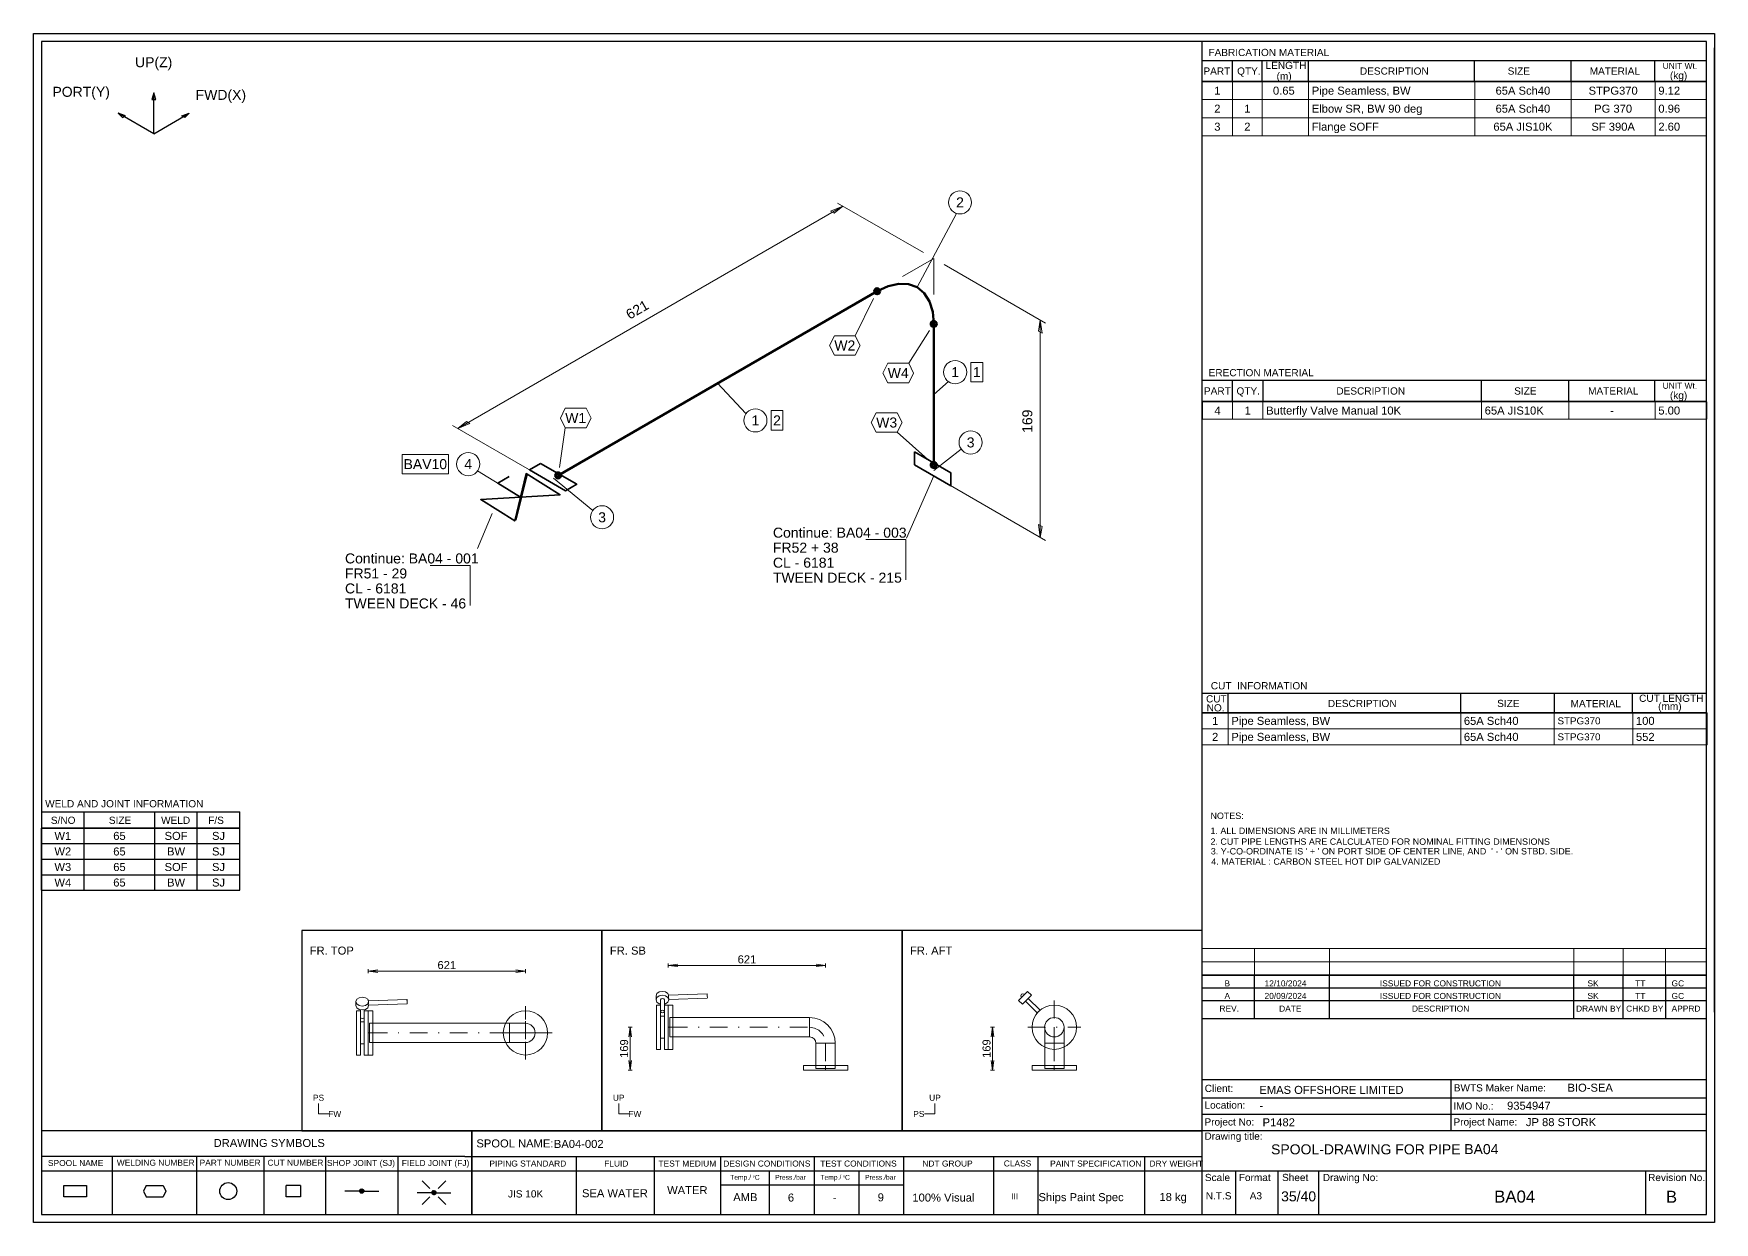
# Model space of a CAD drawing. Header units: millimetres. Extents: x 0 to 420, y 0 to 297.
import ezdxf
from ezdxf.enums import TextEntityAlignment as Align

# ---------------------------------------------------------------- set-up
doc = ezdxf.new("R2010")
doc.units = ezdxf.units.MM
doc.linetypes.add('DOTTED_DASHED5', pattern=[10.0001, 4.444489, -2.666693, 0.222224, -2.666693])
doc.linetypes.add('DOTTED_DASHED6', pattern=[9.99994, 4.444418, -2.666651, 0.222221, -2.666651])
for name, color, linetype in [('FramesFromTables', 40, 'Continuous'), ('I_Coordinates', 11, 'Continuous'), ('I_CutNumbers', 10, 'Continuous'), ('I_Dimensions', 4, 'Continuous'), ('I_OtherComponents', 2, 'Continuous'), ('I_PartNumbers', 9, 'Continuous'), ('I_Pipes', 1, 'Continuous'), ('I_Tags', 8, 'Continuous'), ('SymbolsOnDrawingSheet', 1, 'Continuous'), ('TextFromTables', 2, 'Continuous'), ('TextFromTextBoxes', 2, 'Continuous')]:
    doc.layers.add(name, color=color, linetype=linetype)
doc.styles.add('Cadmatic Default Text', font='arial.ttf')

# ---------------------------------------------------------------- blocks, each defined once
blk = doc.blocks.new('BA01728716443_BOM_4')
at = {"layer": 'FramesFromTables', "linetype": 'ByBlock', "lineweight": 18}
for p, q in [((292, 285), (418, 285)), ((292, 271.5), (292, 285)), ((292, 271.5), (292, 285)), ((299.6, 271.5), (299.6, 285)), ((299.6, 271.5), (299.6, 285)), ((307, 271.5), (307, 285)), ((307, 271.5), (307, 285)), ((318.6, 271.5), (318.6, 285)), ((318.6, 271.5), (318.6, 285)), ((360.1, 271.5), (360.1, 285)), ((360.1, 271.5), (360.1, 285)), ((384.2, 271.5), (384.2, 285)), ((384.2, 271.5), (384.2, 285)), ((405.2, 271.5), (405.2, 285)), ((405.2, 271.5), (405.2, 285)), ((418, 271.5), (418, 285)), ((292, 280.5), (418, 280.5)), ((292, 276), (418, 276)), ((292, 205), (418.1, 205)), ((292, 200.67), (292, 205)), ((292.1, 200.67), (292.1, 205)), ((299.6, 200.67), (299.6, 205)), ((299.6, 200.67), (299.6, 205)), ((307.2, 200.67), (307.2, 205)), ((307.2, 200.67), (307.2, 205)), ((361.8, 200.67), (361.8, 205)), ((361.8, 200.67), (361.8, 205)), ((383.6, 200.67), (383.6, 205)), ((383.6, 200.67), (383.6, 205)), ((405.2, 200.67), (405.2, 205)), ((405.2, 200.67), (405.2, 205)), ((418, 200.67), (418, 205)), ((292, 127.3), (418.2, 127.3)), ((292, 119.3), (292, 127.3)), ((292, 119.3), (292, 127.3)), ((298.5, 119.3), (298.5, 127.3)), ((298.5, 119.3), (298.5, 127.3)), ((356.6, 119.3), (356.6, 127.3)), ((356.6, 119.3), (356.6, 127.3)), ((380, 119.3), (380, 127.3)), ((380, 119.3), (380, 127.3)), ((399.6, 119.3), (399.6, 127.3)), ((399.6, 119.3), (399.6, 127.3)), ((418, 119.3), (418, 127.3)), ((292, 123.3), (418.2, 123.3)), ((292, 68.4), (418, 68.4)), ((292, 58.6), (292, 68.4)), ((292, 58.6), (292, 68.4)), ((305.1, 58.6), (305.1, 68.4)), ((305.1, 58.6), (305.1, 68.4)), ((323.8, 58.6), (323.8, 68.4)), ((323.8, 58.6), (323.8, 68.4)), ((384.9, 58.6), (384.9, 68.4)), ((384.9, 58.6), (384.9, 68.4)), ((397.2, 58.6), (397.2, 68.4)), ((397.2, 58.6), (397.2, 68.4)), ((407.8, 58.6), (407.8, 68.4)), ((407.8, 58.6), (407.8, 68.4)), ((418, 58.6), (418, 68.4)), ((292, 65.13), (418, 65.13)), ((292, 61.87), (418, 61.87))]:
    blk.add_line(p, q, dxfattribs=at)
at = {"layer": 'FramesFromTables', "linetype": 'ByBlock', "lineweight": -3}
for p, q in [((2, 98.5), (51.5, 98.5)), ((2, 82.96), (2, 98.5)), ((2, 82.96), (2, 98.5)), ((12.6, 82.96), (12.6, 98.5)), ((12.6, 82.96), (12.6, 98.5)), ((30.3, 82.96), (30.3, 98.5)), ((30.3, 82.96), (30.3, 98.5)), ((40.9, 82.96), (40.9, 98.5)), ((40.9, 82.96), (40.9, 98.5)), ((51.5, 82.96), (51.5, 98.5)), ((2, 94.62), (51.5, 94.62)), ((2, 90.73), (51.5, 90.73)), ((2, 86.85), (51.5, 86.85))]:
    blk.add_line(p, q, dxfattribs=at)
at = {"layer": 'FramesFromTables', "linetype": 'ByBlock', "lineweight": 18, "flags": 128}
for points in [[(292, 271.5), (418, 271.5), (418, 285)], [(292, 200.67), (418.1, 200.67), (418.1, 205)], [(292, 119.3), (418.2, 119.3), (418.2, 127.3)], [(292, 58.6), (418, 58.6), (418, 68.4)]]:
    blk.add_lwpolyline(points, dxfattribs=at)
at = {"layer": 'FramesFromTables', "linetype": 'ByBlock', "lineweight": -3, "flags": 128}
blk.add_lwpolyline([(2, 82.96), (51.5, 82.96), (51.5, 98.5)], dxfattribs=at)
at = {"layer": 'TextFromTables', "linetype": 'ByBlock', "lineweight": 13, "style": 'Cadmatic Default Text'}
for s, p in [('1', (295.8, 282.75)), ('2', (295.8, 278.25)), ('3', (295.8, 273.75))]:
    blk.add_text(s, height=2, dxfattribs=at).set_placement(p, align=Align.MIDDLE_CENTER)
at = {"layer": 'TextFromTables', "linetype": 'ByBlock', "lineweight": 25, "style": 'Cadmatic Default Text'}
for s, p in [('0.65 ', (312.8, 282.75)), ('65A Sch40', (372.15, 282.75)), ('STPG370', (394.7, 282.75)), ('1', (303.3, 278.25)), ('65A Sch40', (372.15, 278.25)), ('PG 370', (394.7, 278.25)), ('2', (303.3, 273.75)), ('65A JIS10K', (372.15, 273.75)), ('SF 390A', (394.7, 273.75)), ('4', (295.85, 202.83)), ('1', (303.4, 202.83)), ('-', (394.4, 202.83)), ('1', (295.25, 125.3)), ('2', (295.25, 121.3)), ('W1', (7.3, 96.56)), ('65', (21.45, 96.56)), ('SOF', (35.6, 96.56)), ('SJ', (46.2, 96.56)), ('W2', (7.3, 92.67)), ('65', (21.45, 92.67)), ('BW', (35.6, 92.67)), ('SJ', (46.2, 92.67)), ('W3', (7.3, 88.79)), ('65', (21.45, 88.79)), ('SOF', (35.6, 88.79)), ('SJ', (46.2, 88.79)), ('W4', (7.3, 84.91)), ('65', (21.45, 84.91)), ('BW', (35.6, 84.91)), ('SJ', (46.2, 84.91))]:
    blk.add_text(s, height=2, dxfattribs=at).set_placement(p, align=Align.MIDDLE_CENTER)
for s, height, p in [('Pipe Seamless, BW ', 2, (319.4, 282.75)), ('9.12', 2, (406, 282.75)), ('Elbow SR, BW 90 deg', 2, (319.4, 278.25)), ('0.96', 2, (406, 278.25)), ('Flange SOFF ', 2, (319.4, 273.75)), ('2.60', 2, (406, 273.75)), ('Butterfly Valve Manual 10K ', 2, (308, 202.83)), ('65A JIS10K', 2, (362.6, 202.83)), ('5.00', 2, (406, 202.83)), ('Pipe Seamless, BW', 2, (299.3, 125.3)), ('65A Sch40', 2, (357.4, 125.3)), ('STPG370', 1.75, (380.8, 125.3)), ('100', 2, (400.4, 125.3)), ('Pipe Seamless, BW', 2, (299.3, 121.3)), ('65A Sch40', 2, (357.4, 121.3)), ('STPG370', 1.75, (380.8, 121.3)), ('552', 2, (400.4, 121.3))]:
    blk.add_text(s, height=height, dxfattribs=at).set_placement(p, align=Align.MIDDLE_LEFT)
at = {"layer": 'TextFromTextBoxes', "linetype": 'ByBlock', "lineweight": -3, "style": 'Cadmatic Default Text'}
for s, p in [('EMAS OFFSHORE LIMITED', (306.3, 33.1)), ('BIO-SEA', (383.3, 33.65)), ('9354947', (368.2, 29.15)), ('-', (306.3, 29.2)), ('P1482', (307.1, 25)), ('JP 88 STORK', (372.9, 25.05)), ('BA04-002', (130, 19.6))]:
    blk.add_text(s, height=2, dxfattribs=at).set_placement(p, align=Align.MIDDLE_LEFT)
at = {"layer": 'TextFromTextBoxes', "linetype": 'ByBlock', "lineweight": 25, "style": 'Cadmatic Default Text'}
blk.add_text('BA04', height=2.5, dxfattribs=at).set_placement((357.5, 18.3), align=Align.MIDDLE_LEFT)
at = {"layer": 'TextFromTextBoxes', "linetype": 'ByBlock', "lineweight": -3, "style": 'Cadmatic Default Text'}
for s, height, p in [('WATER', 2, (163.35, 8.05)), ('SEA WATER', 2, (145.25, 7.28)), ('AMB', 2, (177.85, 6.3)), ('6', 2, (189.25, 6.2)), ('-', 2, (200.2, 6.15)), ('9', 2, (211.7, 6.25)), ('100% Visual', 2, (227.35, 6.2)), ('Ships Paint Spec', 2, (261.75, 6.3)), ('18 kg', 2, (284.75, 6.35)), ('35/40', 2.5, (316.1, 6.5))]:
    blk.add_text(s, height=height, dxfattribs=at).set_placement(p, align=Align.MIDDLE_CENTER)
at = {"layer": 'TextFromTextBoxes', "linetype": 'ByBlock', "lineweight": 25, "style": 'Cadmatic Default Text'}
blk.add_text('BA04', height=3, dxfattribs=at).set_placement((370.1, 6.45), align=Align.MIDDLE_CENTER)
blk = doc.blocks.new('SEDS_SPOOL_FORMAT_Gol_4')
at = {"layer": 'SymbolsOnDrawingSheet', "linetype": 'ByBlock', "lineweight": -3, "flags": 128}
for points in [[(0, 297), (420, 297), (420, 0), (0, 0), (0, 297)], [(418.01, 295.01), (2, 295.01)], [(2, 295.01), (2, 2)], [(292.02, 50.91), (292.02, 295.01)], [(418.01, 2), (418.01, 295.01)], [(292.02, 290.3), (418.01, 290.3)], [(299.59, 285.01), (299.59, 290.3)], [(307.02, 285.01), (307.02, 290.3)], [(318.61, 285.01), (318.61, 290.3)], [(360.08, 285.01), (360.08, 290.3)], [(384.18, 285.01), (384.18, 290.3)], [(405.15, 285.01), (405.15, 290.3)], [(405.15, 285.01), (405.15, 290.3)], [(420, 52.53), (420, 293.46)], [(420, 52.53), (420, 293.46)], [(292.02, 284.66), (292.02, 288.77)], [(292, 285), (418, 285)], [(292, 253.5), (292, 285)], [(292, 253.5), (292, 285)], [(292.02, 285.01), (418.01, 285.01)], [(418.01, 285.01), (292.02, 285.01)], [(418, 253.5), (418, 285)], [(292.02, 210.38), (418.01, 210.38)], [(299.57, 205.08), (299.57, 210.38)], [(307.21, 205.08), (307.21, 210.38)], [(361.83, 205.03), (361.83, 210.38)], [(383.61, 205.08), (383.61, 210.38)], [(405.15, 205.17), (405.15, 210.38)], [(292.02, 205.08), (292.02, 209.18)], [(292.02, 205.08), (418.01, 205.08)], [(292.02, 186.7), (292.02, 205.08)], [(292.02, 186.7), (292.02, 205.08)], [(418.01, 205.08), (292.02, 205.08)], [(418, 166), (418, 205)], [(292.02, 132.23), (418.01, 132.23)], [(292.02, 127.3), (292.02, 131.41)], [(298.48, 127.3), (298.48, 132.23)], [(356.6, 127.3), (356.6, 132.23)], [(380.01, 127.3), (380.01, 132.23)], [(399.56, 127.3), (399.56, 132.23)], [(292.02, 127.3), (418.01, 127.3)], [(418.01, 127.3), (292.02, 127.3)], [(418, 111.3), (418, 127.3)], [(2, 102.57), (51.49, 102.57)], [(12.6, 98.45), (12.6, 102.57)], [(30.28, 98.45), (30.28, 102.57)], [(40.88, 98.45), (40.88, 102.57)], [(51.49, 98.45), (51.49, 102.57)], [(2, 98.5), (51.5, 98.5)], [(2, 98.5), (51.5, 98.5)], [(51.49, 98.47), (2, 98.47)], [(2, 98.45), (51.49, 98.45)], [(418, 55.4), (418, 68.5)], [(292.02, 52.57), (292.02, 66.5)], [(292.02, 52.57), (292.02, 66.5)], [(292.02, 61.73), (418.01, 61.73)], [(305.1, 50.91), (305.1, 61.73)], [(323.84, 50.91), (323.84, 61.73)], [(384.91, 50.91), (384.91, 61.73)], [(397.21, 50.91), (397.21, 61.73)], [(407.86, 50.91), (407.86, 61.73)], [(292.02, 58.6), (418.01, 58.6)], [(292.02, 55.47), (418.01, 55.47)], [(292.02, 50.91), (418.01, 50.91)], [(292.02, 2), (292.02, 50.91)], [(292.02, 35.73), (418.01, 35.73)], [(354.24, 22.93), (354.24, 35.73)], [(292.02, 31.13), (418.01, 31.13)], [(292.02, 27.03), (418.01, 27.03)], [(2, 22.93), (107.74, 22.93)], [(107.74, 22.93), (292.02, 22.93)], [(109.52, 22.93), (109.52, 2)], [(109.52, 2), (109.52, 22.93)], [(292.02, 22.93), (418.01, 22.93)], [(107.74, 16.45), (2, 16.45)], [(2, 12.91), (292.02, 12.91)], [(19.62, 16.45), (19.62, 2)], [(40.69, 16.45), (40.69, 2)], [(57.56, 16.45), (57.56, 2)], [(72.95, 16.45), (72.95, 2)], [(91.02, 16.45), (91.02, 2)], [(107.74, 16.45), (292.02, 16.45)], [(135.58, 16.45), (135.58, 2)], [(155.03, 16.45), (155.03, 2)], [(171.67, 16.45), (171.67, 2)], [(183.82, 12.91), (183.82, 2)], [(195.02, 16.45), (195.02, 2)], [(206.21, 12.91), (206.21, 2)], [(217.4, 16.45), (217.4, 2)], [(239.85, 16.45), (239.85, 2)], [(250.91, 16.34), (250.91, 2)], [(277.59, 16.45), (277.59, 2)], [(292.02, 12.91), (418.01, 12.91)], [(300.39, 2), (300.39, 12.91)], [(310.96, 2), (310.96, 12.91)], [(321.13, 2), (321.13, 12.91)], [(402.9, 2), (402.9, 12.91)], [(13.2, 6.41), (7.55, 6.41), (7.55, 9.23), (13.2, 9.23)], [(13.2, 9.23), (13.2, 6.41)], [(28.12, 9.23), (27.42, 7.82)], [(28.12, 9.23), (32.36, 9.23)], [(32.36, 9.23), (33.07, 7.82)], [(66.68, 9.23), (66.68, 6.41), (63.15, 6.41), (63.15, 9.23)], [(66.68, 9.23), (63.15, 9.23)], [(99, 8.47), (97.06, 10.41)], [(101.09, 8.47), (103.03, 10.41)], [(171.67, 9.37), (217.4, 9.37)], [(171.67, 9.37), (217.4, 9.37)], [(27.42, 7.82), (28.12, 6.41)], [(28.12, 6.41), (32.36, 6.41)], [(33.07, 7.82), (32.36, 6.41)], [(81.48, 7.82), (77.79, 7.82)], [(81.49, 7.78), (82.04, 8.32)], [(81.51, 7.9), (81.93, 8.32)], [(81.52, 7.7), (82.14, 8.32)], [(81.55, 7.62), (82.22, 8.29)], [(81.56, 8.06), (81.76, 8.26)], [(81.57, 7.54), (82.28, 8.25)], [(81.62, 7.48), (82.34, 8.2)], [(81.68, 7.44), (82.4, 8.16)], [(81.74, 7.39), (82.45, 8.1)], [(81.8, 7.35), (82.48, 8.02)], [(81.88, 7.32), (82.5, 7.94)], [(81.98, 7.32), (82.53, 7.86)], [(82.09, 7.32), (82.52, 7.75)], [(82.24, 7.36), (82.47, 7.59)], [(82.54, 7.82), (86.24, 7.82)], [(99.51, 7.42), (95.82, 7.42)], [(99, 6.38), (97.06, 4.44)], [(99.53, 7.47), (99.99, 7.93)], [(99.53, 7.37), (100.1, 7.93)], [(99.56, 7.29), (100.2, 7.93)], [(99.58, 7.62), (99.88, 7.93)], [(99.58, 7.21), (100.27, 7.89)], [(99.61, 7.13), (100.33, 7.84)], [(99.67, 7.08), (100.39, 7.8)], [(99.73, 7.03), (100.45, 7.75)], [(99.79, 6.99), (100.49, 7.69)], [(99.85, 6.94), (100.52, 7.61)], [(99.94, 6.92), (100.54, 7.53)], [(100.04, 6.92), (100.57, 7.45)], [(100.15, 6.92), (100.54, 7.31)], [(100.38, 7.04), (100.49, 7.15)], [(100.57, 7.42), (104.27, 7.42)], [(101.09, 6.38), (103.03, 4.44)], [(2, 2), (418.01, 2)]]:
    blk.add_lwpolyline(points, dxfattribs=at)
at = {"layer": 'SymbolsOnDrawingSheet', "linetype": 'ByBlock', "lineweight": -3}
for centre, radius in [((48.63, 7.82), 2.12), ((82.01, 7.82), 0.53), ((100.04, 7.42), 0.53)]:
    blk.add_circle(centre, radius, dxfattribs=at)
at = {"layer": 'SymbolsOnDrawingSheet', "linetype": 'ByBlock', "lineweight": -3, "style": 'Cadmatic Default Text'}
for s, height, p in [('FABRICATION MATERIAL', 1.8, (293.57, 293.19)), ('LENGTH', 1.8, (307.84, 289.97)), ('PART', 1.8, (292.32, 288.55)), ('QTY.', 1.8, (300.74, 288.55)), ('DESCRIPTION', 1.8, (331.43, 288.55)), ('SIZE', 1.8, (368.34, 288.55)), ('MATERIAL', 1.8, (388.84, 288.55)), ('UNIT Wt.', 1.5, (407.08, 289.7)), (' (kg)', 1.8, (408.19, 287.46)), ('ERECTION MATERIAL', 1.8, (293.62, 213.19)), ('PART', 1.8, (292.45, 208.62)), ('QTY.', 1.8, (300.58, 208.62)), ('DESCRIPTION', 1.8, (325.54, 208.62)), ('SIZE', 1.8, (369.97, 208.62)), ('MATERIAL', 1.8, (388.45, 208.62)), ('UNIT Wt.', 1.5, (407.08, 209.77)), (' (kg)', 1.8, (408.19, 207.53)), ('CUT  INFORMATION', 1.8, (294.16, 134.97)), ('CUT ', 1.8, (292.97, 131.7)), ('DESCRIPTION', 1.8, (323.41, 130.55)), ('SIZE', 1.8, (365.72, 130.55)), ('MATERIAL', 1.8, (384.07, 130.5)), ('CUT LENGTH', 1.8, (401.19, 131.85)), ('NO.', 1.8, (293.13, 129.46)), ('(mm)', 1.8, (405.94, 129.85)), ('WELD AND JOINT INFORMATION', 1.8, (2.89, 105.5)), ('S/NO', 1.8, (4.31, 101.36)), ('SIZE', 1.8, (18.81, 101.36)), ('WELD', 1.8, (31.86, 101.36)), ('F/S', 1.8, (43.63, 101.36)), ('SPOOL-DRAWING FOR PIPE', 2.5, (309.22, 19.5))]:
    blk.add_text(s, height=height, dxfattribs=at).set_placement(p, align=Align.TOP_LEFT)
for s, height, p in [('(m)', 1.8, (310.6, 285.51)), ('Client:', 1.8, (292.64, 32.58)), ('BWTS Maker Name:', 1.8, (354.88, 32.71)), ('Location:', 1.8, (292.58, 28.41)), ('IMO No.:', 1.8, (354.76, 28.17)), ('Project No:', 1.8, (292.58, 24.2)), ('Project Name:', 1.8, (354.8, 24.2)), ('Drawing title:', 1.8, (292.57, 20.64)), ('DRAWING SYMBOLS', 2, (44.98, 18.84)), ('Temp./  C   ', 1.2, (174.06, 10.65)), ('0', 0.53, (179.71, 11.25)), ('Press./bar', 1.2, (185.31, 10.65)), ('Temp./  C   ', 1.2, (196.61, 10.65)), ('0', 0.53, (202.37, 11.25)), ('Press./bar', 1.2, (207.78, 10.65)), ('Scale', 1.8, (292.68, 10.32)), ('Format', 1.8, (301.16, 10.32)), ('Sheet', 1.8, (311.96, 10.32)), ('Drawing No:', 1.8, (322.14, 10.32)), ('Revision No.', 1.8, (403.43, 10.32)), ('N.T.S', 1.8, (292.92, 5.74)), ('A3', 1.8, (303.89, 5.74))]:
    blk.add_text(s, height=height, dxfattribs=at).set_placement(p)
for s, height, p in [('NOTES:', 1.6, (294.08, 101.59)), ('1. ALL DIMENSIONS ARE IN MILLIMETERS', 1.6, (294.08, 97.83)), ('2. CUT PIPE LENGTHS ARE CALCULATED FOR NOMINAL FITTING DIMENSIONS', 1.6, (294.08, 95.13)), ("3. Y-CO-ORDINATE IS ' + ' ON PORT SIDE OF CENTER LINE, AND  ' - ' ON STBD. SIDE.", 1.6, (294.16, 92.72)), ('4. MATERIAL : CARBON STEEL HOT DIP GALVANIZED', 1.6, (294.28, 90.15)), ('B', 1.5, (297.58, 59.71)), ('12/10/2024', 1.5, (307.59, 59.71)), ('ISSUED FOR CONSTRUCTION', 1.5, (336.41, 59.71)), ('SK', 1.5, (388.28, 59.71)), ('TT', 1.5, (400.21, 59.71)), ('GC', 1.5, (409.3, 59.71)), ('A', 1.5, (297.58, 56.58)), ('20/09/2024', 1.5, (307.59, 56.58)), ('ISSUED FOR CONSTRUCTION', 1.5, (336.41, 56.58)), ('SK', 1.5, (388.28, 56.58)), ('TT', 1.5, (400.21, 56.58)), ('GC', 1.5, (409.3, 56.58)), ('REV.', 1.5, (296.32, 53.41)), ('DATE', 1.5, (311.24, 53.41)), ('DESCRIPTION', 1.5, (344.43, 53.41)), ('DRAWN BY', 1.5, (385.43, 53.41)), ('CHKD BY', 1.5, (397.94, 53.41)), ('APPRD', 1.5, (409.3, 53.41)), ('SPOOL NAME:', 2, (110.65, 19.73)), ('SPOOL NAME', 1.5, (3.58, 14.83)), ('WELDING NUMBER', 1.5, (20.79, 14.91)), ('PART NUMBER', 1.5, (41.48, 14.91)), ('CUT NUMBER', 1.5, (58.44, 14.91)), ('SHOP JOINT (SJ)', 1.5, (73.31, 14.85)), ('FIELD JOINT (FJ)', 1.5, (92, 14.83)), ('PIPING STANDARD', 1.5, (113.89, 14.7)), ('FLUID', 1.5, (142.57, 14.7)), ('TEST MEDIUM', 1.5, (156.14, 14.7)), ('DESIGN CONDITIONS', 1.5, (172.34, 14.7)), ('TEST CONDITIONS', 1.5, (196.58, 14.7)), ('NDT GROUP', 1.5, (222.09, 14.7)), ('CLASS', 1.5, (242.43, 14.72)), ('PAINT SPECIFICATION', 1.5, (254.01, 14.7)), ('DRY WEIGHT', 1.5, (278.84, 14.7)), ('JIS 10K', 1.8, (118.53, 7.12)), ('III', 1.5, (244.26, 6.51)), ('B', 3, (407.89, 6.4))]:
    blk.add_text(s, height=height, dxfattribs=at).set_placement(p, align=Align.MIDDLE_LEFT)
blk = doc.blocks.new('BA01728716443_PRT_9_3')
at = {"layer": 'I_OtherComponents', "linetype": 'ByBlock', "lineweight": 35}
blk.add_line((68.51, 152.11), (71.34, 163.62), dxfattribs=at)
at = {"layer": 'I_OtherComponents', "linetype": 'ByBlock', "lineweight": 35, "flags": 128}
for points in [[(63.98, 154.61), (59.75, 157.27), (79.54, 158.48), (71.06, 163.8), (68.22, 151.95), (63.98, 154.61)], [(69.64, 157.87), (63.99, 161.42), (66.82, 163.06)]]:
    blk.add_lwpolyline(points, dxfattribs=at)
at = {"layer": 'I_OtherComponents', "flags": 1}
blk.add_attdef('ValvePos', (69.64, 157.87), '', height=2.5, dxfattribs=at)
blk = doc.blocks.new('BA01728716443_PRT_10_3')
at = {"layer": 'I_OtherComponents', "linetype": 'ByBlock', "lineweight": 35, "flags": 128}
blk.add_lwpolyline([(74.68, 166.34), (71.9, 164.73), (80.95, 159.51), (83.74, 161.11), (74.68, 166.34)], dxfattribs=at)
at = {"layer": 'I_OtherComponents', "linetype": 'ByBlock', "lineweight": 50}
for radius in [0.75, 0.375]:
    blk.add_circle((79.07, 163.32), radius, dxfattribs=at)
blk = doc.blocks.new('BA01728716443_PRT_11_3')
at = {"layer": 'I_Pipes', "linetype": 'ByBlock', "lineweight": 50}
blk.add_line((79.07, 163.32), (158.79, 209.34), dxfattribs=at)
blk = doc.blocks.new('BA01728716443_PRT_12_3')
at = {"layer": 'I_Pipes', "linetype": 'ByBlock', "lineweight": 0}
for q in [(165.15, 213.02), (172.93, 208.53)]:
    blk.add_line((172.93, 217.51), q, dxfattribs=at)
at = {"layer": 'I_Pipes', "linetype": 'ByBlock', "lineweight": 50, "flags": 128}
blk.add_lwpolyline([(158.79, 209.34), (161.55, 210.62), (164.2, 211.22), (166.64, 211.13), (168.79, 210.33), (170.55, 208.87), (171.85, 206.81), (172.66, 204.21), (172.93, 201.18)], dxfattribs=at)
at = {"layer": 'I_Pipes', "linetype": 'ByBlock', "lineweight": 50}
for centre, radius in [((158.79, 209.34), 0.75), ((158.79, 209.34), 0.375), ((172.93, 201.18), 0.75), ((172.93, 201.18), 0.375)]:
    blk.add_circle(centre, radius, dxfattribs=at)
blk = doc.blocks.new('BA01728716443_PRT_13_3')
at = {"layer": 'I_Pipes', "linetype": 'ByBlock', "lineweight": 50}
blk.add_line((172.93, 201.18), (172.93, 165.93), dxfattribs=at)
blk = doc.blocks.new('BA01728716443_PRT_14_3')
at = {"layer": 'I_OtherComponents', "linetype": 'ByBlock', "lineweight": 35, "flags": 128}
blk.add_lwpolyline([(168.12, 169.2), (168.12, 165.99), (177.17, 160.76), (177.17, 163.97), (168.12, 169.2)], dxfattribs=at)
at = {"layer": 'I_OtherComponents', "linetype": 'ByBlock', "lineweight": 50}
for radius in [0.75, 0.375]:
    blk.add_circle((172.93, 165.93), radius, dxfattribs=at)
blk = doc.blocks.new('BA01728716443_DIM_0_3')
at = {"layer": 'I_Dimensions', "linetype": 'ByBlock', "lineweight": 0}
for p, q in [((148.9, 231.38), (170.33, 219.01)), ((53.98, 175.08), (150.2, 230.63)), ((74.11, 163.46), (52.68, 175.83))]:
    blk.add_line(p, q, dxfattribs=at)
at = {"layer": 'I_Dimensions', "linetype": 'ByBlock', "lineweight": 0, "flags": 128}
for points in [[(150.2, 230.63), (148.03, 228.88), (147.17, 229.38), (150.2, 230.63)], [(53.98, 175.08), (57.01, 176.33), (56.14, 176.83), (53.98, 175.08)]]:
    blk.add_lwpolyline(points, dxfattribs=at)
at = {"layer": 'I_Dimensions', "linetype": 'ByBlock', "lineweight": 0, "style": 'Cadmatic Default Text'}
blk.add_text('621', height=2.5, rotation=30, dxfattribs=at).set_placement((98.84, 204.73), align=Align.MIDDLE_CENTER)
blk = doc.blocks.new('BA01728716443_DIM_1_3')
at = {"layer": 'I_Dimensions', "linetype": 'ByBlock', "lineweight": 0}
for p, q in [((200.86, 201.38), (175.53, 216.01)), ((199.56, 147.84), (199.56, 202.13)), ((175.53, 161.71), (200.86, 147.09))]:
    blk.add_line(p, q, dxfattribs=at)
at = {"layer": 'I_Dimensions', "linetype": 'ByBlock', "lineweight": 0, "flags": 128}
for points in [[(199.56, 202.13), (199.99, 198.88), (199.13, 199.38), (199.56, 202.13)], [(199.56, 147.84), (199.99, 150.59), (199.13, 151.09), (199.56, 147.84)]]:
    blk.add_lwpolyline(points, dxfattribs=at)
at = {"layer": 'I_Dimensions', "linetype": 'ByBlock', "lineweight": 0, "style": 'Cadmatic Default Text'}
blk.add_text('169', height=2.5, rotation=90, dxfattribs=at).set_placement((196.31, 176.86), align=Align.MIDDLE_CENTER)
blk = doc.blocks.new('BA01728716443_CRD_0_3')
at = {"layer": 'I_Coordinates', "linetype": 'ByBlock', "lineweight": 0}
blk.add_line((166.14, 147.66), (172.93, 163.21), dxfattribs=at)
at = {"layer": 'I_Coordinates', "linetype": 'ByBlock', "lineweight": 0, "flags": 128}
blk.add_lwpolyline([(165.97, 137.27), (165.97, 147.27), (155.97, 147.27)], dxfattribs=at)
at = {"layer": 'I_Coordinates', "linetype": 'ByBlock', "lineweight": 0, "style": 'Cadmatic Default Text'}
for s, p in [('Continue: BA04 - 003', (132.75, 150.27)), ('CL - 6181', (132.75, 142.77)), ('FR52 + 38', (132.75, 146.52)), ('TWEEN DECK - 215', (132.75, 139.02))]:
    blk.add_text(s, height=2.5, dxfattribs=at).set_placement(p, align=Align.TOP_LEFT)
blk = doc.blocks.new('BA01728716443_CRD_1_3')
at = {"layer": 'I_Coordinates', "linetype": 'ByBlock', "lineweight": 0}
blk.add_line((58.88, 145.08), (62.57, 153.79), dxfattribs=at)
at = {"layer": 'I_Coordinates', "linetype": 'ByBlock', "lineweight": 0, "flags": 128}
blk.add_lwpolyline([(57.08, 130.83), (57.08, 140.83), (47.08, 140.83)], dxfattribs=at)
at = {"layer": 'I_Coordinates', "linetype": 'ByBlock', "lineweight": 0, "style": 'Cadmatic Default Text'}
for s, p in [('Continue: BA04 - 001', (25.81, 143.83)), ('FR51 - 29', (25.81, 140.08)), ('CL - 6181', (25.81, 136.33)), ('TWEEN DECK - 46', (25.81, 132.58))]:
    blk.add_text(s, height=2.5, dxfattribs=at).set_placement(p, align=Align.TOP_LEFT)
blk = doc.blocks.new('BA01728716443_PTN_0_3')
at = {"layer": 'I_PartNumbers', "linetype": 'ByBlock', "lineweight": 0}
blk.add_line((58.94, 164.44), (69.64, 157.87), dxfattribs=at)
blk.add_circle((56.6, 166.14), 2.89, dxfattribs=at)
at = {"layer": 'I_PartNumbers', "linetype": 'ByBlock', "lineweight": 0, "style": 'Cadmatic Default Text'}
blk.add_text('4', height=2.5, dxfattribs=at).set_placement((56.6, 166.14), align=Align.MIDDLE_CENTER)
blk = doc.blocks.new('BA01728716443_PTN_1_3')
at = {"layer": 'I_PartNumbers', "linetype": 'ByBlock', "lineweight": 0}
blk.add_line((87.71, 154.56), (77.89, 162.64), dxfattribs=at)
blk.add_circle((90.05, 152.86), 2.89, dxfattribs=at)
at = {"layer": 'I_PartNumbers', "linetype": 'ByBlock', "lineweight": 0, "style": 'Cadmatic Default Text'}
blk.add_text('3', height=2.5, dxfattribs=at).set_placement((90.05, 152.86), align=Align.MIDDLE_CENTER)
blk = doc.blocks.new('BA01728716443_PTN_2_3')
at = {"layer": 'I_PartNumbers', "linetype": 'ByBlock', "lineweight": 0}
blk.add_line((126.01, 178.76), (118.93, 186.33), dxfattribs=at)
blk.add_circle((128.35, 177.06), 2.89, dxfattribs=at)
at = {"layer": 'I_PartNumbers', "linetype": 'ByBlock', "lineweight": 0, "style": 'Cadmatic Default Text'}
blk.add_text('1', height=2.5, dxfattribs=at).set_placement((128.35, 177.06), align=Align.MIDDLE_CENTER)
blk = doc.blocks.new('BA01728716443_PTN_3_3')
at = {"layer": 'I_PartNumbers', "linetype": 'ByBlock', "lineweight": 0}
blk.add_line((178.59, 228.79), (168.79, 210.33), dxfattribs=at)
blk.add_circle((179.49, 231.54), 2.89, dxfattribs=at)
at = {"layer": 'I_PartNumbers', "linetype": 'ByBlock', "lineweight": 0, "style": 'Cadmatic Default Text'}
blk.add_text('2', height=2.5, dxfattribs=at).set_placement((179.49, 231.54), align=Align.MIDDLE_CENTER)
blk = doc.blocks.new('BA01728716443_PTN_4_3')
at = {"layer": 'I_PartNumbers', "linetype": 'ByBlock', "lineweight": 0}
blk.add_line((176.58, 186.78), (172.93, 183.55), dxfattribs=at)
blk.add_circle((178.28, 189.12), 2.89, dxfattribs=at)
at = {"layer": 'I_PartNumbers', "linetype": 'ByBlock', "lineweight": 0, "style": 'Cadmatic Default Text'}
blk.add_text('1', height=2.5, dxfattribs=at).set_placement((178.28, 189.12), align=Align.MIDDLE_CENTER)
blk = doc.blocks.new('BA01728716443_PTN_5_3')
at = {"layer": 'I_PartNumbers', "linetype": 'ByBlock', "lineweight": 0}
blk.add_line((179.81, 169.86), (172.93, 164.57), dxfattribs=at)
blk.add_circle((182.15, 171.56), 2.89, dxfattribs=at)
at = {"layer": 'I_PartNumbers', "linetype": 'ByBlock', "lineweight": 0, "style": 'Cadmatic Default Text'}
blk.add_text('3', height=2.5, dxfattribs=at).set_placement((182.15, 171.56), align=Align.MIDDLE_CENTER)
blk = doc.blocks.new('BA01728716443_CUT_6_3')
at = {"layer": 'I_CutNumbers', "linetype": 'ByBlock', "lineweight": 0, "flags": 128}
blk.add_lwpolyline([(135.23, 174.61), (135.23, 179.51), (132.29, 179.51), (132.29, 174.61), (135.23, 174.61)], dxfattribs=at)
at = {"layer": 'I_CutNumbers', "linetype": 'ByBlock', "lineweight": 0, "style": 'Cadmatic Default Text'}
blk.add_text('2', height=2.5, dxfattribs=at).set_placement((133.76, 177.06), align=Align.MIDDLE_CENTER)
blk = doc.blocks.new('BA01728716443_CUT_7_3')
at = {"layer": 'I_CutNumbers', "linetype": 'ByBlock', "lineweight": 0, "flags": 128}
blk.add_lwpolyline([(185.16, 186.67), (185.16, 191.57), (182.22, 191.57), (182.22, 186.67), (185.16, 186.67)], dxfattribs=at)
at = {"layer": 'I_CutNumbers', "linetype": 'ByBlock', "lineweight": 0, "style": 'Cadmatic Default Text'}
blk.add_text('1', height=2.5, dxfattribs=at).set_placement((183.69, 189.12), align=Align.MIDDLE_CENTER)
blk = doc.blocks.new('BA01728716443_vpo_8_3')
at = {"layer": 'I_Tags', "linetype": 'ByBlock', "lineweight": 0, "flags": 128}
blk.add_lwpolyline([(51.69, 163.69), (51.69, 168.58), (40.08, 168.58), (40.08, 163.69), (51.69, 163.69)], dxfattribs=at)
at = {"layer": 'I_Tags', "linetype": 'ByBlock', "lineweight": 0, "style": 'Cadmatic Default Text'}
blk.add_text('BAV10', height=2.5, dxfattribs=at).set_placement((45.88, 166.14), align=Align.MIDDLE_CENTER)
blk = doc.blocks.new('Pi_Weld_0')
at = {"layer": 'I_Tags', "linetype": 'ByBlock', "lineweight": 0, "flags": 128}
for points in [[(-2.62, 2.45), (-3.84, 0)], [(-3.84, 0), (-2.62, -2.45)], [(2.62, 2.45), (-2.62, 2.45)], [(3.84, 0), (2.62, 2.45)], [(2.62, -2.45), (3.84, 0)], [(-2.62, -2.45), (-4.09, -12.37)], [(-2.62, -2.45), (2.62, -2.45)]]:
    blk.add_lwpolyline(points, dxfattribs=at)
at = {"layer": 'I_Tags', "linetype": 'ByBlock', "lineweight": 0, "style": 'Cadmatic Default Text'}
blk.add_text('W1', height=2.5, dxfattribs=at).set_placement((0, 0), align=Align.MIDDLE_CENTER)
blk = doc.blocks.new('Pi_Weld_1')
at = {"layer": 'I_Tags', "linetype": 'ByBlock', "lineweight": 0, "flags": 128}
for points in [[(2.62, 2.45), (7.19, 11.77)], [(-2.62, 2.45), (-3.84, 0)], [(-3.84, 0), (-2.62, -2.45)], [(2.62, 2.45), (-2.62, 2.45)], [(3.84, 0), (2.62, 2.45)], [(2.62, -2.45), (3.84, 0)], [(-2.62, -2.45), (2.62, -2.45)]]:
    blk.add_lwpolyline(points, dxfattribs=at)
at = {"layer": 'I_Tags', "linetype": 'ByBlock', "lineweight": 0, "style": 'Cadmatic Default Text'}
blk.add_text('W2', height=2.5, dxfattribs=at).set_placement((0, 0), align=Align.MIDDLE_CENTER)
blk = doc.blocks.new('Pi_Weld_2')
at = {"layer": 'I_Tags', "linetype": 'ByBlock', "lineweight": 0, "flags": 128}
for points in [[(2.62, 2.45), (7.8, 10.6)], [(-2.62, 2.45), (-3.84, 0)], [(-3.84, 0), (-2.62, -2.45)], [(2.62, 2.45), (-2.62, 2.45)], [(3.84, 0), (2.62, 2.45)], [(2.62, -2.45), (3.84, 0)], [(-2.62, -2.45), (2.62, -2.45)]]:
    blk.add_lwpolyline(points, dxfattribs=at)
at = {"layer": 'I_Tags', "linetype": 'ByBlock', "lineweight": 0, "style": 'Cadmatic Default Text'}
blk.add_text('W4', height=2.5, dxfattribs=at).set_placement((0, 0), align=Align.MIDDLE_CENTER)
blk = doc.blocks.new('Pi_Weld_3')
at = {"layer": 'I_Tags', "linetype": 'ByBlock', "lineweight": 0, "flags": 128}
for points in [[(-2.62, 2.45), (-3.84, 0)], [(-3.84, 0), (-2.62, -2.45)], [(2.62, 2.45), (-2.62, 2.45)], [(3.84, 0), (2.62, 2.45)], [(2.62, -2.45), (3.84, 0)], [(-2.62, -2.45), (2.62, -2.45)], [(2.62, -2.45), (10.26, -9.28)]]:
    blk.add_lwpolyline(points, dxfattribs=at)
at = {"layer": 'I_Tags', "linetype": 'ByBlock', "lineweight": 0, "style": 'Cadmatic Default Text'}
blk.add_text('W3', height=2.5, dxfattribs=at).set_placement((0, 0), align=Align.MIDDLE_CENTER)

msp = doc.modelspace()

# ---------------------------------------------------------------- linework, layer by layer
at = {"linetype": 'ByBlock', "lineweight": 13, "flags": 128}
for points in [[(83.59, 62.29), (83.59, 63.29)], [(83.59, 62.79), (85.99, 62.47), (83.59, 62.79), (85.99, 63.1), (83.59, 62.79)], [(122.91, 62.79), (120.51, 63.1), (122.91, 62.79), (120.51, 62.47), (122.91, 62.79)], [(122.91, 62.29), (122.91, 63.29)], [(158.59, 63.71), (158.59, 64.71)], [(158.59, 64.21), (160.99, 63.89), (158.59, 64.21), (160.99, 64.52), (158.59, 64.21)], [(158.59, 64.21), (197.91, 64.21)], [(197.91, 64.21), (195.51, 64.52), (197.91, 64.21), (195.51, 63.89), (197.91, 64.21)], [(197.91, 63.71), (197.91, 64.71)], [(83.59, 62.79), (122.91, 62.79)], [(149.55, 48.76), (148.55, 48.76)], [(149.05, 48.76), (148.74, 46.36), (149.05, 48.76), (149.37, 46.36), (149.05, 48.76)], [(149.05, 38.07), (149.05, 48.76)], [(240.12, 48.76), (239.12, 48.76)], [(239.62, 48.76), (239.3, 46.36), (239.62, 48.76), (239.93, 46.36), (239.62, 48.76)], [(239.62, 38.07), (239.62, 48.76)], [(149.55, 38.07), (148.55, 38.07)], [(149.05, 38.07), (149.37, 40.47), (149.05, 38.07), (148.74, 40.47), (149.05, 38.07)], [(240.12, 38.07), (239.12, 38.07)], [(239.62, 38.07), (239.93, 40.47), (239.62, 38.07), (239.3, 40.47), (239.62, 38.07)]]:
    msp.add_lwpolyline(points, dxfattribs=at)
at = {"linetype": 'DOTTED_DASHED5', "lineweight": 13, "flags": 128}
for points in [[(255.06, 55.41), (255.06, 42.12)], [(122.91, 40.69), (122.91, 53.98)], [(83.97, 47.34), (118.89, 47.34)], [(129.55, 47.34), (116.26, 47.34)], [(122.91, 47.34), (118.89, 47.34)], [(122.91, 50.23), (122.91, 44.44)], [(122.91, 47.34), (125.32, 47.34)], [(158.59, 48.76), (159.73, 48.76)], [(158.97, 48.76), (193.89, 48.76)], [(248.42, 48.76), (261.71, 48.76)], [(255.06, 48.76), (255.06, 44.74)], [(197.91, 44.74), (197.91, 38.44)], [(255.06, 44.74), (255.06, 38.44)], [(197.91, 38.07), (197.91, 39.2)], [(255.06, 38.07), (255.06, 39.2)]]:
    msp.add_lwpolyline(points, dxfattribs=at)
at = {"linetype": 'DOTTED_DASHED6', "lineweight": 13, "flags": 128}
for points in [[(83.59, 47.34), (84.73, 47.34)], [(193.89, 48.76), (195.13, 48.56), (196.25, 47.99), (197.14, 47.1), (197.71, 45.98), (197.91, 44.74)]]:
    msp.add_lwpolyline(points, dxfattribs=at)
at = {"layer": 'SymbolsOnDrawingSheet', "linetype": 'ByBlock', "lineweight": 25, "flags": 128}
for points in [[(30.5, 280.57), (30, 282.21), (29.5, 280.57), (30.5, 280.57)], [(30, 272), (30, 282.21)], [(22.93, 276.49), (21.16, 277.1), (22.22, 276.08), (22.93, 276.49)], [(30, 272), (21.16, 277.1)], [(30, 272), (38.84, 277.1)], [(37.07, 276.49), (38.84, 277.1), (37.78, 276.08), (37.07, 276.49)], [(67, 22.9), (142, 22.9), (142, 72.9), (67, 72.9), (67, 22.9)], [(142, 22.9), (217, 22.9), (217, 72.9), (142, 72.9), (142, 22.9)], [(217, 22.9), (292, 22.9), (292, 72.9), (217, 72.9), (217, 22.9)]]:
    msp.add_lwpolyline(points, dxfattribs=at)
at = {"layer": 'SymbolsOnDrawingSheet', "linetype": 'ByBlock', "lineweight": 18, "flags": 128}
for points in [[(80.76, 55.73), (80.55, 55.17), (80.76, 54.61), (81.34, 54.2), (82.13, 54.05), (82.14, 54.05), (82.93, 54.2), (83.51, 54.61)], [(80.55, 55.17), (80.55, 54.19), (80.76, 53.63)], [(83.51, 55.73), (82.93, 56.14), (82.13, 56.29), (81.34, 56.14), (80.76, 55.73)], [(83.72, 55.17), (83.51, 55.73)], [(83.51, 54.61), (83.71, 55.16)], [(83.62, 54.39), (83.67, 54.78)], [(93.35, 54.61), (83.67, 54.23), (83.62, 54.39)], [(83.72, 55.17), (83.67, 55.33), (93.31, 55.72)], [(83.67, 54.78), (83.72, 55.17)], [(93.31, 55.72), (93.3, 55.56), (93.31, 55.17), (93.33, 54.77), (93.35, 54.61), (93.36, 54.78), (93.35, 55.17), (93.33, 55.56), (93.31, 55.72)], [(158.5, 57.15), (157.93, 57.56), (157.13, 57.71), (156.34, 57.56), (155.76, 57.15), (155.55, 56.59)], [(158.72, 55.61), (158.5, 56.17), (157.93, 56.58), (157.13, 56.73), (156.34, 56.58), (155.76, 56.17), (155.55, 55.61), (155.76, 55.05), (156.34, 54.64)], [(155.55, 55.61), (155.55, 56.59)], [(156.34, 54.64), (156.65, 54.59)], [(156.65, 55.61), (156.79, 55.86), (157.13, 55.96), (157.48, 55.86), (157.62, 55.61)], [(156.65, 55.61), (156.65, 52.68)], [(157.62, 52.68), (157.62, 55.61)], [(157.62, 54.59), (157.93, 54.64)], [(157.93, 54.64), (158.5, 55.05), (158.72, 55.61)], [(158.66, 56.74), (158.5, 57.15)], [(158.67, 56.76), (158.62, 56.6)], [(158.62, 56.6), (158.67, 56.21)], [(168.33, 56.98), (168.31, 57.14), (158.67, 56.76)], [(158.67, 56.21), (158.72, 55.82)], [(158.72, 55.65), (168.35, 56.04)], [(158.72, 55.82), (158.72, 55.61)], [(168.35, 56.59), (168.33, 56.98)], [(168.36, 56.2), (168.35, 56.59)], [(168.35, 56.04), (168.36, 56.2)], [(248.35, 57.71), (249.33, 56.73), (247.09, 54.49), (246.12, 55.47), (248.35, 57.71)], [(246.84, 56.98), (246.68, 56.59)], [(246.68, 56.59), (246.84, 56.2)], [(247.23, 57.14), (246.84, 56.98)], [(247.21, 56.57), (247.25, 56.61)], [(247.62, 56.98), (247.23, 57.14)], [(250.81, 52.33), (247.87, 55.27), (248.55, 55.96), (251.49, 53.02), (250.81, 52.33)], [(80.68, 52.87), (81.65, 52.87)], [(81.65, 41.8), (80.68, 41.8), (80.68, 52.87)], [(80.76, 53.63), (81.34, 53.22)], [(81.34, 53.22), (82.13, 53.07)], [(81.65, 51.26), (81.65, 53.16)], [(81.65, 52.87), (81.65, 51.26), (81.65, 41.8)], [(81.65, 51.26), (81.79, 51.01), (82.13, 50.91), (82.48, 51.01), (82.62, 51.26)], [(82.13, 54.05), (82.13, 54.05)], [(82.14, 54.05), (82.13, 54.05)], [(82.13, 53.07), (82.93, 53.22)], [(82.62, 53.16), (82.62, 51.26)], [(82.62, 41.8), (82.62, 51.26), (82.62, 52.87)], [(82.62, 52.87), (83.59, 52.87), (83.59, 41.8)], [(82.93, 53.22), (83.51, 53.63)], [(83.51, 53.63), (83.72, 54.19)], [(83.59, 52.87), (84.73, 52.87), (84.73, 41.8), (83.59, 41.8), (83.59, 52.87)], [(83.72, 54.19), (83.72, 54.23)], [(155.68, 54.3), (156.65, 54.3), (156.65, 43.22), (155.68, 43.22), (155.68, 54.3)], [(156.65, 52.68), (156.79, 52.92), (157.13, 53.02), (157.48, 52.92), (157.62, 52.68), (157.48, 52.43), (157.13, 52.33), (156.79, 52.43), (156.65, 52.68)], [(156.65, 51.53), (157.62, 51.53), (157.62, 45.99), (156.65, 45.99), (156.65, 51.53)], [(158.59, 43.22), (157.62, 43.22), (157.62, 54.3), (158.59, 54.3), (158.59, 43.22)], [(158.59, 54.3), (159.73, 54.3), (159.73, 43.22), (158.59, 43.22), (158.59, 54.3)], [(158.97, 51.17), (193.89, 51.17), (193.89, 46.35), (158.97, 46.35), (158.97, 51.17)], [(193.89, 46.35), (193.89, 51.17)], [(81.65, 50.1), (82.62, 50.1), (82.62, 44.57), (81.65, 44.57), (81.65, 50.1)], [(83.97, 49.75), (118.89, 49.75), (118.89, 44.92), (83.97, 44.92), (83.97, 49.75)], [(118.89, 44.92), (118.89, 45.11), (118.89, 45.63), (118.89, 46.41), (118.89, 47.34), (118.89, 48.26), (118.89, 49.04), (118.89, 49.57), (118.89, 49.75)], [(120.13, 49.75), (118.89, 49.75)], [(121.25, 49.75), (120.13, 49.75)], [(122.14, 49.75), (121.25, 49.75)], [(122.71, 49.75), (122.14, 49.75)], [(122.91, 49.75), (122.71, 49.75)], [(252.65, 48.56), (252.65, 48.76)], [(252.65, 47.99), (252.65, 48.56)], [(252.65, 47.1), (252.65, 47.99)], [(252.65, 45.98), (252.65, 47.1)], [(257.48, 48.76), (257.48, 48.56)], [(257.48, 48.56), (257.48, 47.99)], [(257.48, 47.99), (257.48, 47.1)], [(257.48, 47.1), (257.48, 45.98)], [(118.89, 44.92), (120.13, 44.92)], [(120.13, 44.92), (121.25, 44.92)], [(121.25, 44.92), (122.14, 44.92)], [(122.14, 44.92), (122.71, 44.92)], [(122.71, 44.92), (122.91, 44.92)], [(200.32, 44.74), (195.49, 44.74)], [(200.32, 44.74), (200.32, 38.44), (195.49, 38.44), (195.49, 44.74), (200.32, 44.74)], [(252.65, 44.74), (252.65, 45.98)], [(257.48, 44.74), (257.48, 38.44), (252.65, 38.44), (252.65, 44.74), (257.48, 44.74)], [(257.48, 45.98), (257.48, 44.74)], [(83.59, 41.8), (82.62, 41.8)], [(192.37, 38.07), (192.37, 39.2), (203.45, 39.2), (203.45, 38.07), (192.37, 38.07)], [(249.53, 38.07), (249.53, 39.2), (260.6, 39.2), (260.6, 38.07), (249.53, 38.07)], [(71.2, 27.1), (71.2, 29.67)], [(146.2, 27.1), (146.2, 29.67)], [(225.24, 27.1), (225.24, 29.67)], [(71.2, 27.1), (73.78, 27.1)], [(146.2, 27.1), (148.77, 27.1)], [(225.24, 27.1), (222.66, 27.1)]]:
    msp.add_lwpolyline(points, dxfattribs=at)
at = {"layer": 'SymbolsOnDrawingSheet', "linetype": 'ByBlock', "lineweight": 18}
for centre, radius in [((122.91, 47.34), 5.54), ((255.06, 48.76), 5.54), ((255.06, 48.76), 5.54), ((255.06, 48.76), 5.54), ((255.06, 48.76), 2.42)]:
    msp.add_circle(centre, radius, dxfattribs=at)
for centre, radius, start in [((193.89, 44.74), 6.43, 0), ((122.91, 47.34), 2.41, 270), ((122.91, 47.34), 2.41, 270), ((193.89, 44.74), 1.6, 0)]:
    msp.add_arc(centre, radius, start, 90, dxfattribs=at)

# ---------------------------------------------------------------- block references
at = {"layer": 'I_Coordinates', "lineweight": 0}
for name in ['BA01728716443_CRD_0_3', 'BA01728716443_CRD_1_3']:
    msp.add_blockref(name, (52, 23.3), dxfattribs=at)
at = {"layer": 'I_CutNumbers', "lineweight": 0}
for name in ['BA01728716443_CUT_7_3', 'BA01728716443_CUT_6_3']:
    msp.add_blockref(name, (52, 23.3), dxfattribs=at)
at = {"layer": 'I_Dimensions', "lineweight": 0}
for name in ['BA01728716443_DIM_0_3', 'BA01728716443_DIM_1_3']:
    msp.add_blockref(name, (52, 23.3), dxfattribs=at)
at = {"layer": 'I_OtherComponents', "lineweight": 35}
for name in ['BA01728716443_PRT_10_3', 'BA01728716443_PRT_14_3', 'BA01728716443_PRT_9_3']:
    msp.add_blockref(name, (52, 23.3), dxfattribs=at)
at = {"layer": 'I_PartNumbers', "lineweight": 0}
for name in ['BA01728716443_PTN_3_3', 'BA01728716443_PTN_4_3', 'BA01728716443_PTN_2_3', 'BA01728716443_PTN_5_3', 'BA01728716443_PTN_0_3', 'BA01728716443_PTN_1_3']:
    msp.add_blockref(name, (52, 23.3), dxfattribs=at)
at = {"layer": 'I_Pipes', "lineweight": 50}
for name in ['BA01728716443_PRT_12_3', 'BA01728716443_PRT_11_3', 'BA01728716443_PRT_13_3']:
    msp.add_blockref(name, (52, 23.3), dxfattribs=at)
at = {"layer": 'I_Tags'}
for name, p in [('Pi_Weld_1', (202.71, 219.08)), ('Pi_Weld_2', (216.05, 212.19)), ('Pi_Weld_0', (135.46, 200.96)), ('Pi_Weld_3', (213.17, 199.84))]:
    msp.add_blockref(name, p, dxfattribs=at)
at = {"layer": 'I_Tags', "lineweight": 0}
msp.add_blockref('BA01728716443_vpo_8_3', (52, 23.3), dxfattribs=at)
at = {"layer": 'SymbolsOnDrawingSheet'}
msp.add_blockref('SEDS_SPOOL_FORMAT_Gol_4', (0, 0), dxfattribs=at)
at = {"layer": 'TextFromTextBoxes', "lineweight": 25}
msp.add_blockref('BA01728716443_BOM_4', (0, 0), dxfattribs=at)

# ---------------------------------------------------------------- texts
at = {"layer": 'SymbolsOnDrawingSheet', "linetype": 'ByBlock', "lineweight": 25, "style": 'Cadmatic Default Text'}
for s, p in [('UP(Z)', (30, 289.86)), ('PORT(Y)', (11.88, 282.46)), ('FWD(X)', (46.79, 281.7))]:
    msp.add_text(s, height=2.5, dxfattribs=at).set_placement(p, align=Align.MIDDLE_CENTER)
for s, p in [('FR. TOP', (69, 68.9)), ('FR. SB', (144, 68.9)), ('FR. AFT', (219, 68.9))]:
    msp.add_text(s, height=2, dxfattribs=at).set_placement(p, align=Align.TOP_LEFT)
at = {"layer": 'SymbolsOnDrawingSheet', "linetype": 'ByBlock', "lineweight": 13, "style": 'Cadmatic Default Text'}
for p in [(103.25, 64.29), (178.25, 65.71)]:
    msp.add_text('621', height=2, dxfattribs=at).set_placement(p, align=Align.MIDDLE_CENTER)
for p in [(147.55, 43.41), (238.12, 43.41)]:
    msp.add_text('169', height=2, rotation=90, dxfattribs=at).set_placement(p, align=Align.MIDDLE_CENTER)
at = {"layer": 'SymbolsOnDrawingSheet', "linetype": 'ByBlock', "lineweight": 18, "style": 'Cadmatic Default Text'}
for s, p in [('PS', (71.2, 31.14)), ('UP', (146.2, 31.14)), ('UP', (225.24, 31.14)), ('FW', (75.24, 27.1)), ('FW', (150.24, 27.1)), ('PS', (221.2, 27.1))]:
    msp.add_text(s, height=1.5, dxfattribs=at).set_placement(p, align=Align.MIDDLE_CENTER)

doc.saveas('drawing.dxf')
